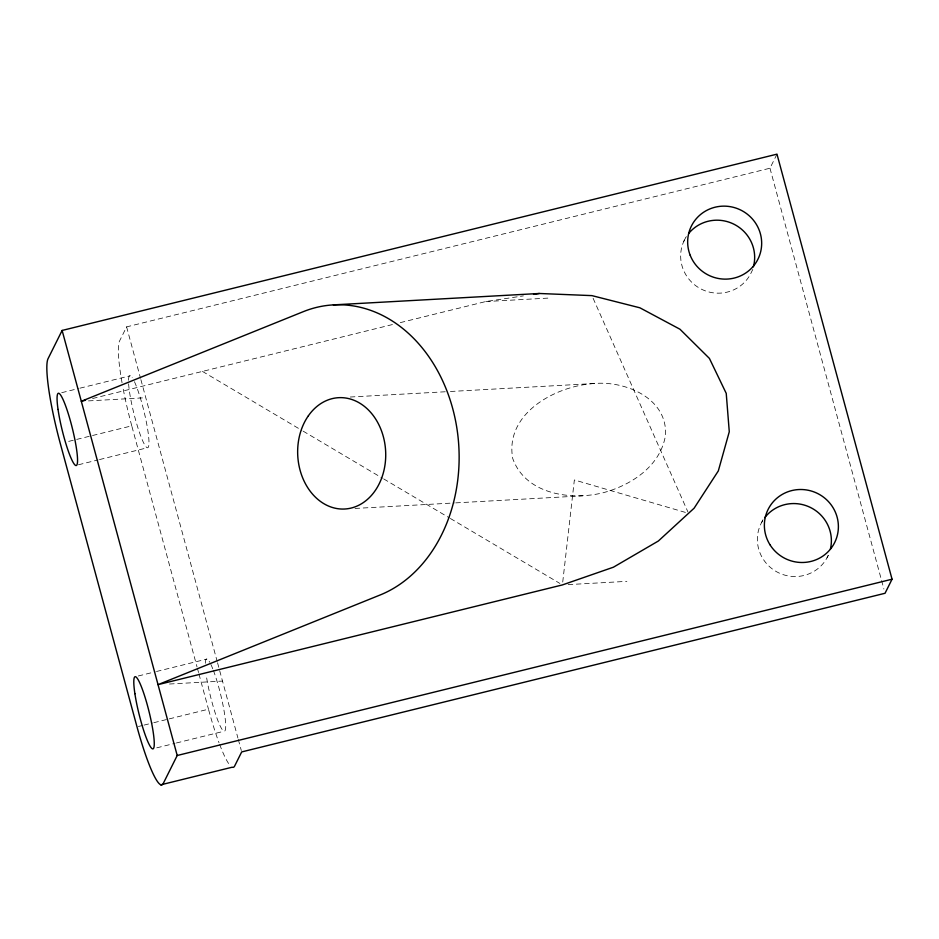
<?xml version="1.0" encoding="UTF-8"?>
<svg xmlns="http://www.w3.org/2000/svg" width="939" height="939" viewBox="0 0 939 939"><rect width="100%" height="100%" fill="white"/><g stroke="black" fill="none" stroke-linecap="round" stroke-linejoin="round"><path stroke-width="0.7" stroke-dasharray="4.7 3.52" d="M562.731 582.051L574.363 479.958L687.137 512.917M776.976 154.16L769.968 168.222L126.601 326.878L119.593 340.939A74.345 10.306 76.1 0 0 122.563 385.589M683.768 241.417L686.961 235.02M752.82 269.411L751.54 271.97A37.173 36.328 26.5 0 1 700.294 288.602A37.173 36.328 26.5 0 1 686.374 236.64M761.752 522.248L763.02 519.69M827.001 557.872L828.28 555.313M61.716 392.678L78.536 388.523M79.932 388.183L130.392 375.741M92.574 398.512L394.591 324.025M400.284 322.629L485.686 301.56L519.032 296.548M68.688 441.389L91.118 435.86M92.515 435.52L131.765 425.837L197.037 666.913M78.477 464.758L98.09 459.922M99.499 459.57L147.153 447.821M138.268 675.986L155.088 671.843M156.484 671.491L206.944 659.049M138.397 726.493L142.611 725.448M144.007 725.108L152.411 723.03M153.82 722.69L167.835 719.227M169.231 718.887L208.481 709.203A74.345 10.306 76.1 0 0 219.01 742.737M156.766 747.831L174.983 743.336M176.379 742.984L224.045 731.235M520.476 296.325L523.375 295.891M594.246 383.523C555.911 385.765 504.619 413.254 512.694 458.373C525.253 494.09 570.396 500.792 602.908 492.811C631.008 485.369 660.504 466.214 665.481 435.367C667.817 398.441 625.691 380.659 594.246 383.523L449.605 391.528M485.686 301.56L550.16 297.992M88.477 400.894L145.78 397.713M350.247 397.021L448.138 391.61M355.024 508.445L454.312 502.952M455.767 502.87L582.79 495.839M568.13 584.61L626.876 581.358M169.49 684.015L222.508 681.08M202.448 371.41L301.877 430.391M303.133 431.142L382.431 478.174M383.687 478.913L449.135 517.741M450.391 518.492L559.89 583.436M593.108 298.285L687.935 511.99M769.968 168.222L881.216 579.152M881.604 580.56L883.892 589.035M126.601 326.878L140.521 378.276M140.897 379.661L217.155 661.349M217.543 662.758L237.919 738.031M238.295 739.427L241.311 750.543M197.413 668.322L198.563 672.547M198.939 673.956L208.481 709.203M228.6 763.524A74.345 10.306 76.1 0 1 219.538 744.134M131.765 425.837A74.345 10.306 76.1 0 1 123.115 388.535M134.441 381.68A37.173 5.153 76.1 0 1 148.984 442.586A37.173 5.153 76.1 0 1 134.488 415.836A37.173 5.153 76.1 0 1 132.188 377.548M213.399 670.446A37.173 5.153 76.1 0 1 225.266 719.239A37.173 5.153 76.1 0 1 219.292 724.039A37.173 5.153 76.1 0 1 206.38 676.08M205.301 663.298A37.173 5.153 76.1 0 1 209.737 662.241M210.888 664.472A37.173 5.153 76.1 0 1 212.883 669.108M828.21 555.442A37.173 36.328 26.5 0 1 776.917 571.921A37.173 36.328 26.5 0 1 763.137 519.924"/><path stroke-width="1.41" d="M62.127 330.446L48.112 358.569A74.345 10.306 76.1 0 0 60.284 443.466L137 726.833A74.345 10.306 76.1 0 0 163.186 783.619L177.213 755.496L62.127 330.446L776.976 154.16L892.05 579.21L885.043 593.272L241.687 751.928L234.668 765.989A74.345 10.306 76.1 0 1 232.203 767.21L160.722 784.84M85.531 400.249L81.306 401.282L303.32 311.654A148.691 117.34 86.8 0 1 452.692 408.524A148.691 117.34 86.8 0 1 380.049 595.021L158.034 684.648L562.402 584.927L613.425 567.203L658.356 541.017L694.132 508.175L718.323 470.909L729.274 431.752L726.234 393.382L709.414 358.416L679.965 329.225L639.893 307.804L591.922 295.621L539.326 293.484L333.368 304.882M177.213 755.496L892.05 579.21M533.528 294.365L539.326 293.484M688.78 233.353A37.173 36.328 26.5 0 1 734.404 224.444A37.173 36.328 26.5 0 1 753.383 266.852M764.722 517.694A37.173 36.328 26.5 0 1 809.981 507.248A37.173 36.328 26.5 0 1 830.416 549.01M58.042 409.451A37.173 5.153 76.1 0 0 75.672 465.451A37.173 5.153 76.1 0 0 68.16 413.324A37.173 5.153 76.1 0 0 58.042 409.451M134.899 693.71A37.173 5.153 76.1 0 0 152.552 748.864A37.173 5.153 76.1 0 0 144.571 695.74A37.173 5.153 76.1 0 0 134.899 693.71M690.188 255.267A37.173 36.328 26.5 0 0 753.548 265.972A37.173 36.328 26.5 0 0 730.26 206.662A37.173 36.328 26.5 0 0 690.188 255.267M769.945 544.69A37.173 36.328 26.5 0 0 834.008 543.81A37.173 36.328 26.5 0 0 800.192 489.501A37.173 36.328 26.5 0 0 769.945 544.69M308.415 415.731A55.753 44.004 86.8 0 0 333.333 507.753A55.753 44.004 86.8 0 0 383.312 436.541A55.753 44.004 86.8 0 0 308.415 415.731"/></g></svg>
